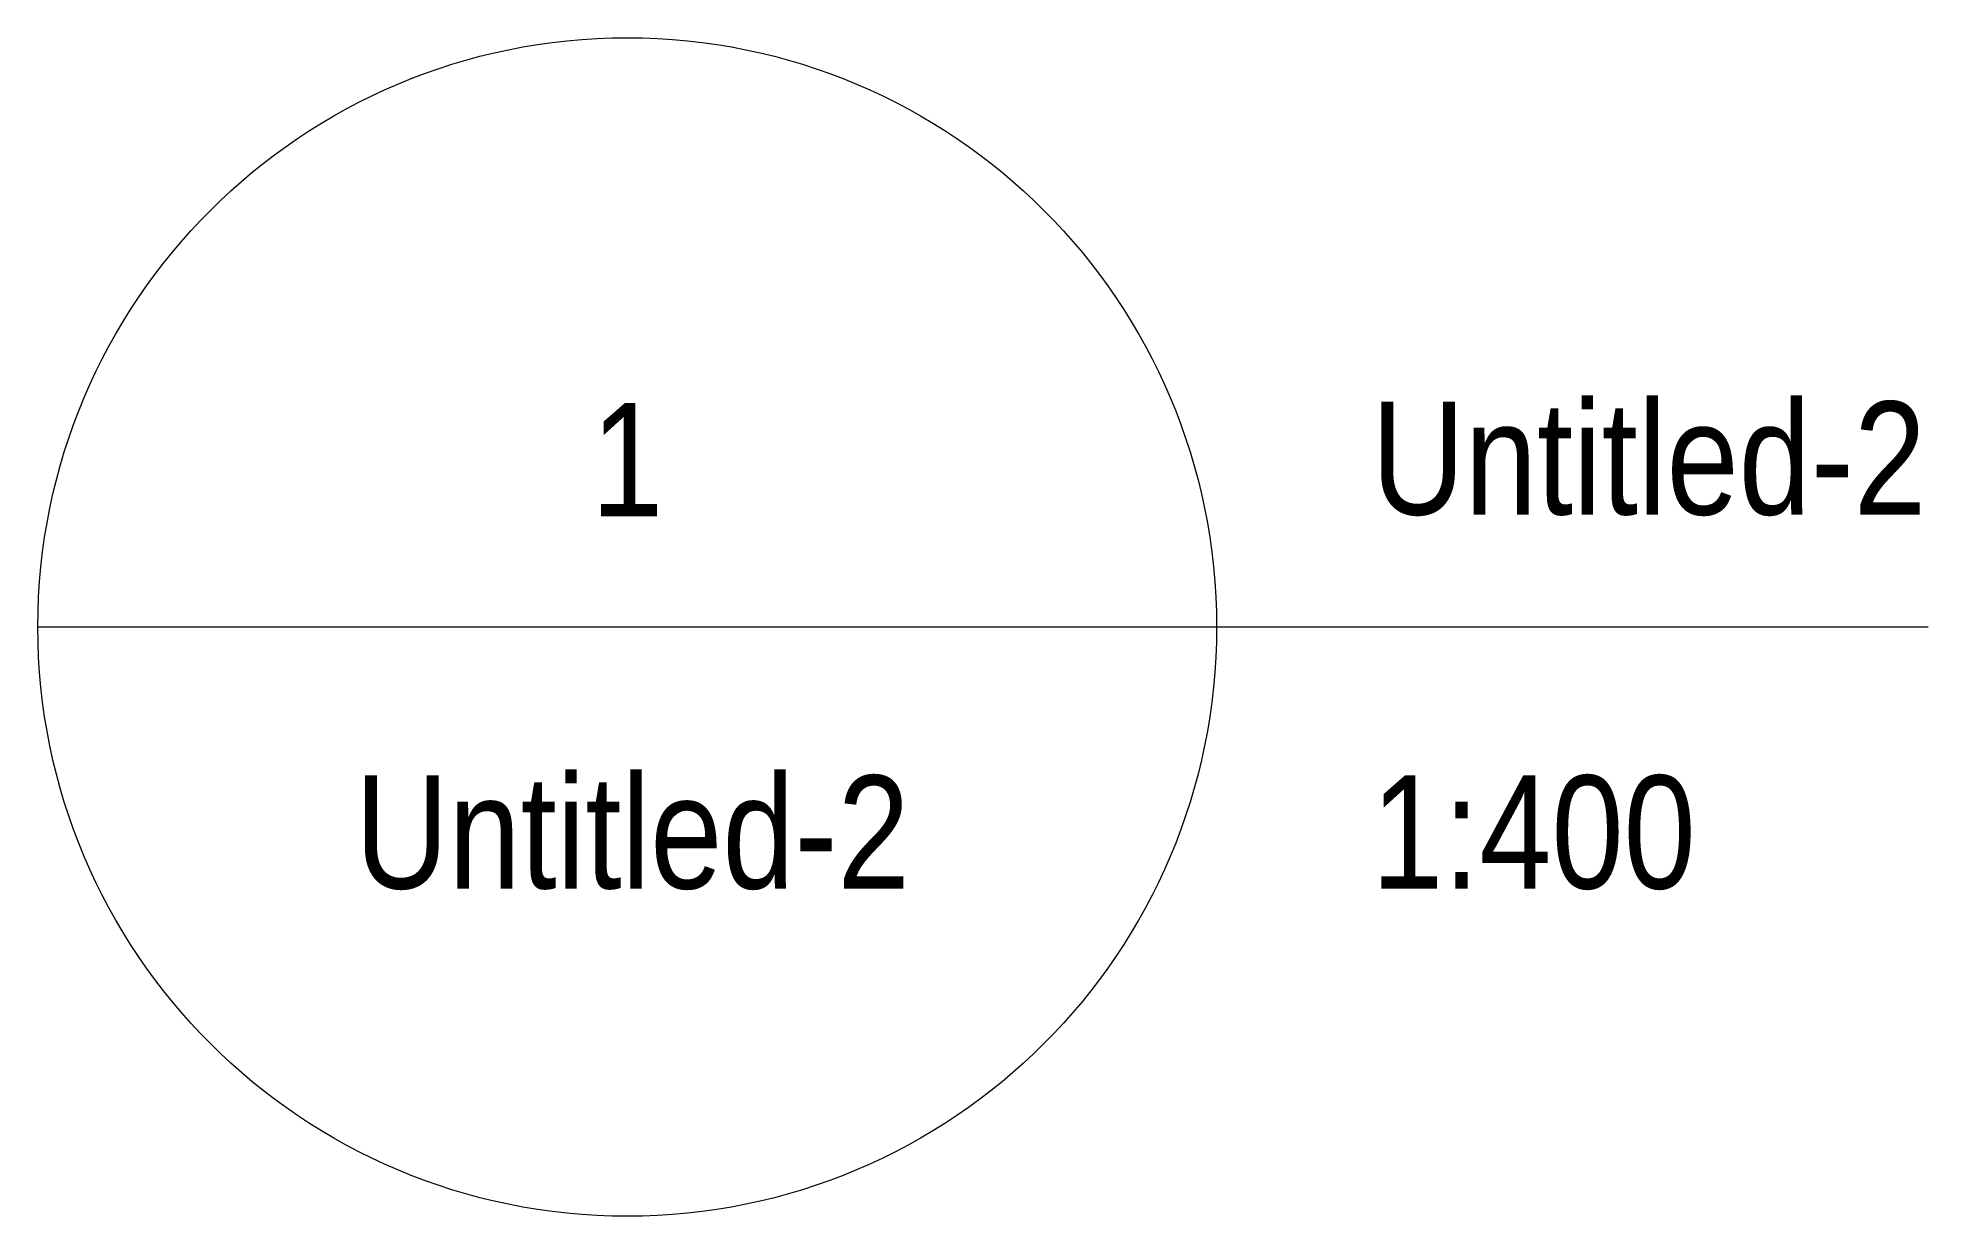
# Paper-space layout 'Untitled-2 [Sheet]' of a CAD drawing. Header units: metres. Extents: x 426339.1 to 426349.3, y 4580829 to 4580835.4.
import ezdxf

# ---------------------------------------------------------------- set-up
doc = ezdxf.new("R2010")
doc.units = ezdxf.units.M
doc.header["$MEASUREMENT"] = 0
doc.layers.add('01_I_Ascensor_l', color=7, linetype='Continuous', lineweight=0)
doc.styles.add('Style-Arial Narrow', font='ARIALN.TTF')

# ---------------------------------------------------------------- blocks, each defined once
blk = doc.blocks.new('DrawingTitleBubble_4')
at = {"layer": '01_I_Ascensor_l'}
blk.add_line((-0.008007, 0), (0.007868, 0), dxfattribs=at)
blk.add_circle((-0.000069, 0), 0.007938, dxfattribs=at)
at = {"layer": '01_I_Ascensor_l', "char_height": 0.001524, "style": 'Style-Arial Narrow'}
for s, insert, attachment_point in [('1', (-0.000069, 0.001492), 8), ('Untitled-2', (0, -0.002), 2)]:
    blk.add_mtext(s, dxfattribs=dict(at, insert=insert, attachment_point=attachment_point))
blk = doc.blocks.new('TitleText_4')
at = {"layer": '01_I_Ascensor_l', "char_height": 0.001524, "style": 'Style-Arial Narrow'}
for s, insert, attachment_point in [('Untitled-2', (0, 0.001492), 7), ('1:400', (0, -0.002), 1)]:
    blk.add_mtext(s, dxfattribs=dict(at, insert=insert, attachment_point=attachment_point))
blk = doc.blocks.new('*U31')
at = {"layer": '01_I_Ascensor_l'}
blk.add_line((0, 0), (6.98115, 0), dxfattribs=at)
at = {"layer": '01_I_Ascensor_l', "xscale": 400, "yscale": 400, "zscale": 400}
for name, p in [('DrawingTitleBubble_4', (0, 0)), ('TitleText_4', (3.98115, 0))]:
    blk.add_blockref(name, p, dxfattribs=at)

psp = doc.layouts.new('Untitled-2 [Sheet]')

# ---------------------------------------------------------------- block references
at = {"layer": '01_I_Ascensor_l'}
psp.add_blockref('*U31', (426342.294989, 4580832.223456), dxfattribs=at)

doc.saveas('drawing.dxf')
